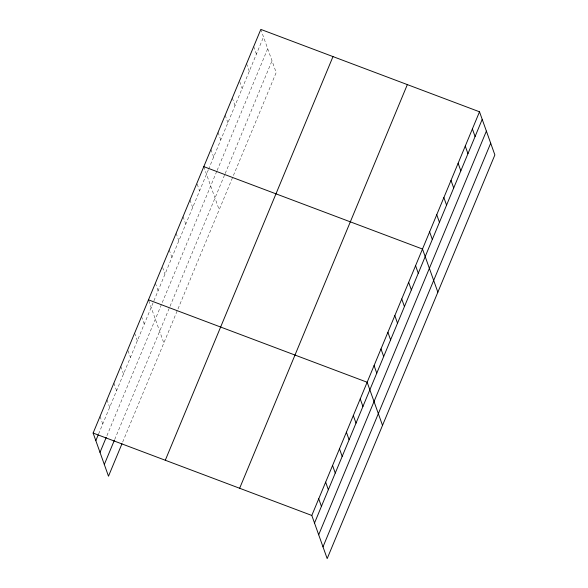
<?xml version="1.0" encoding="UTF-8"?>
<svg xmlns="http://www.w3.org/2000/svg" width="588" height="588" viewBox="0 0 588 588"><rect width="100%" height="100%" fill="white"/><g stroke="black" fill="none" stroke-linecap="round" stroke-linejoin="round"><path stroke-width="0.44" stroke-dasharray="2.94 2.21" d="M98.593 433.981L208.203 170.138M208.542 169.322L263.527 36.978M106.92 435.73L161.568 304.18M162.266 302.519L216.796 171.255M217.134 170.439L267.702 48.716M114.689 439.493L169.682 307.12M170.028 306.289L224.836 174.364M225.175 173.548L272.009 60.807M122.672 442.073L232.745 177.113M233.429 175.481L276.191 72.544L261.123 30.245M253.7 46.555L256.397 54.133M246.57 63.71L249.268 71.288M239.742 81.71L242.138 88.443M232.319 98.02L235.016 105.597M225.189 115.182L227.887 122.752M218.06 132.337L220.757 139.915M210.938 149.492L213.635 157.069M203.808 166.647L219.17 209.791M197.193 184.14L199.589 190.872M189.975 199.949L192.673 207.527M183.052 216.597L185.757 224.175M176.135 233.252L178.833 240.83M169.219 249.9L171.917 257.478M162.604 267.393L165 274.126M155.386 283.203L158.084 290.781M148.764 300.696L163.832 343.002M141.546 316.506L144.251 324.084M134.63 333.153L137.327 340.731M128.015 350.646L130.411 357.386M120.797 366.456L123.495 374.034M113.881 383.111L116.578 390.689M106.965 399.759L109.662 407.337M100.048 416.414L102.746 423.992"/><path stroke-width="0.88" d="M121.981 443.742L108.493 476.206L93.124 433.062L260.822 29.4L479.507 111.793L494.875 154.938L327.178 558.6L311.809 515.455L479.507 111.793M95.822 440.64L98.247 434.811M100.004 452.378L106.23 437.391M104.311 464.469L114.344 440.324M165.294 460.25L332.992 56.588M239.647 488.26L407.344 84.599M314.506 523.033L482.204 119.371M318.689 534.771L486.386 131.109M322.996 546.862L490.693 143.2M203.808 166.647L422.493 249.033L437.854 292.185M148.47 299.851L367.155 382.244L382.516 425.389M93.124 433.062L311.809 515.455M472.385 128.948L475.082 136.526M465.255 146.103L467.952 153.681M458.125 163.258L460.823 170.836M451.003 180.413L453.701 187.991M443.874 197.568L446.571 205.146M436.744 214.723L439.442 222.301M429.622 231.878L432.32 239.456M415.576 265.688L418.274 273.266M408.66 282.336L411.357 289.913M401.736 298.991L404.434 306.569M394.82 315.638L397.517 323.216M387.904 332.293L390.601 339.871M380.987 348.941L383.685 356.519M374.071 365.596L376.768 373.174M360.231 398.892L362.928 406.47M353.315 415.547L356.012 423.125M346.398 432.195L349.096 439.773M339.482 448.85L342.179 456.428M332.565 465.498L335.263 473.075M325.649 482.153L328.347 489.73M318.725 498.8L321.423 506.378"/></g></svg>
